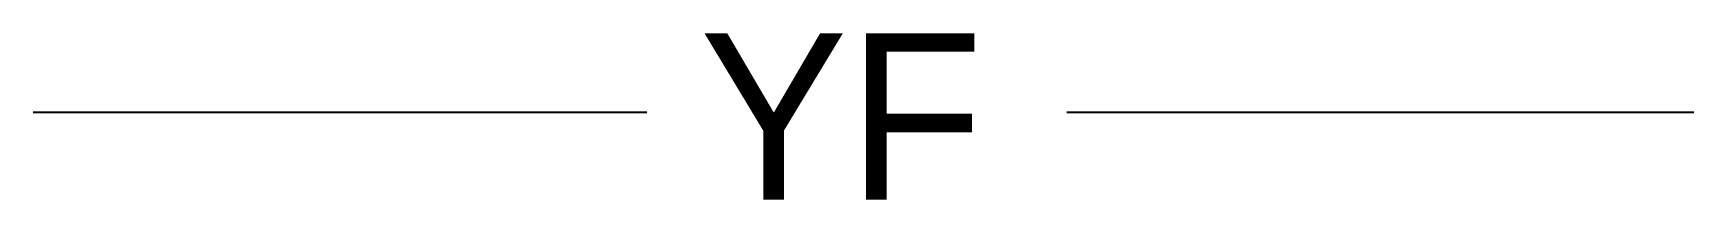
# Model space of a CAD drawing. Header units: metres. Extents: x -64660 to -61815, y -117649 to -117364.
import ezdxf

# ---------------------------------------------------------------- set-up
doc = ezdxf.new("R2010")
doc.units = ezdxf.units.M
doc.layers.add('G', color=3, linetype='Continuous')
doc.layers.add('R', color=3, linetype='Continuous')

msp = doc.modelspace()

# ---------------------------------------------------------------- linework, layer by layer
at = {"layer": 'G'}
for p, q in [((-64659.64, -117498.86), (-63608.31, -117498.86)), ((-62889.29, -117498.86), (-61815.08, -117498.86))]:
    msp.add_line(p, q, dxfattribs=at)

# ---------------------------------------------------------------- texts
at = {"layer": 'R'}
msp.add_text('YF', height=284.46, dxfattribs=at).set_placement((-63518.07, -117648.58))

doc.saveas('drawing.dxf')
